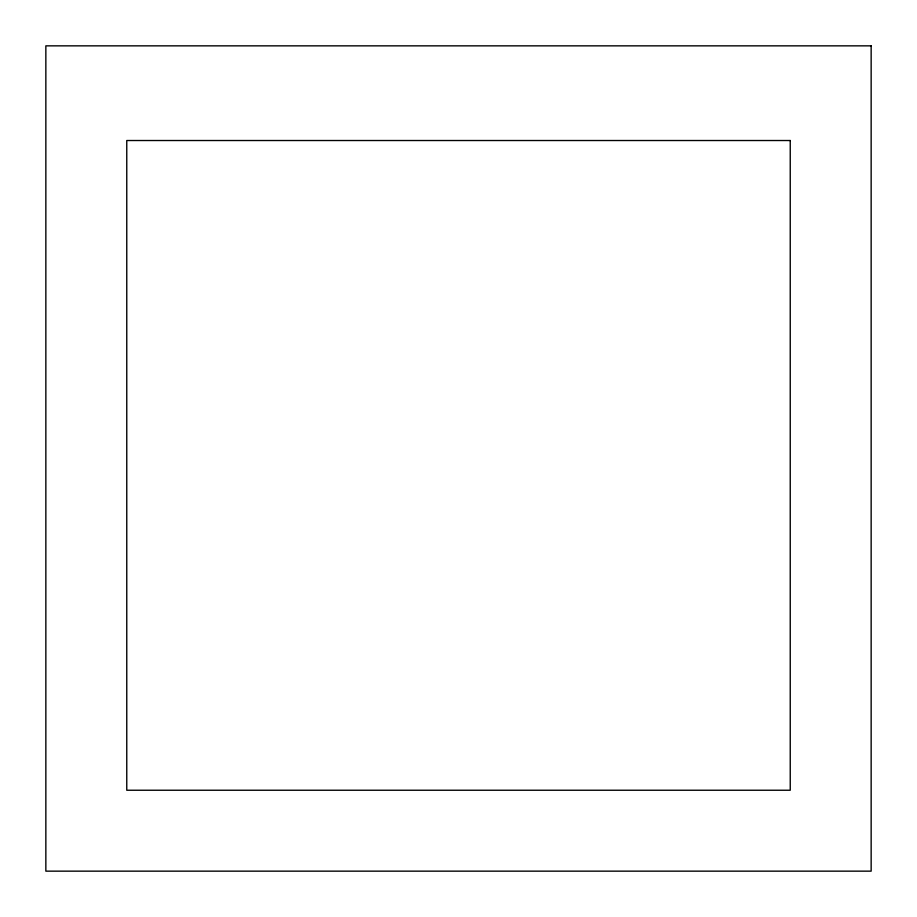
<?xml version="1.0" encoding="UTF-8"?>
<svg xmlns="http://www.w3.org/2000/svg" width="917" height="917" viewBox="0 0 917 917"><rect width="100%" height="100%" fill="white"/><g stroke="black" fill="none" stroke-linecap="round" stroke-linejoin="round"><path stroke-width="1.38" d="M871.15 45.85L45.85 45.85L45.85 871.15L871.15 871.15L871.15 45.85M790.236 140.519L126.764 140.519L126.764 790.236L790.236 790.236L790.236 140.519"/></g></svg>
